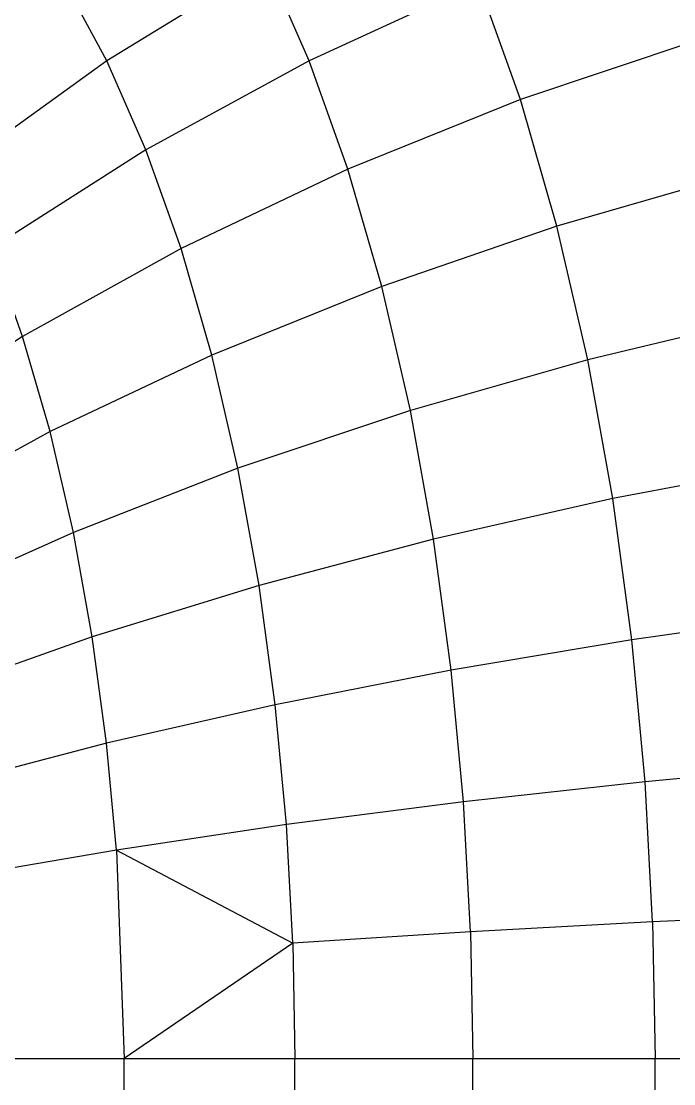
# Model space of a CAD drawing. Header units: millimetres. Extents: x 243 to 2849, y 203 to 3454.
# Drawn here: x 669.524 to 672.217, y 1590.552 to 1594.936 of the extents above; entities that cross this region are included whole.
import ezdxf

# ---------------------------------------------------------------- set-up
doc = ezdxf.new("R2010")
doc.units = ezdxf.units.MM

msp = doc.modelspace()

# ---------------------------------------------------------------- linework, layer by layer
for p, q in [((670.5357, 1595.1766), (669.8771, 1594.7734)), ((670.7127, 1594.7734), (670.5357, 1595.1766)), ((669.8771, 1594.7734), (669.7028, 1595.095)), ((671.4123, 1595.095), (670.7127, 1594.7734)), ((671.5842, 1594.6129), (671.4123, 1595.095)), ((672.308, 1594.8553), (671.5842, 1594.6129)), ((669.8771, 1594.7734), (669.2565, 1594.3262)), ((670.0383, 1594.4062), (669.8771, 1594.7734)), ((670.7127, 1594.7734), (670.0383, 1594.4062)), ((670.8723, 1594.3262), (670.7127, 1594.7734)), ((671.5842, 1594.6129), (670.8723, 1594.3262)), ((671.7349, 1594.0913), (671.5842, 1594.6129)), ((670.0383, 1594.4062), (669.4002, 1593.9988)), ((670.1836, 1593.9988), (670.0383, 1594.4062)), ((670.8723, 1594.3262), (670.1836, 1593.9988)), ((671.012, 1593.8424), (670.8723, 1594.3262)), ((672.4679, 1594.3018), (671.7349, 1594.0913)), ((671.7349, 1594.0913), (671.012, 1593.8424)), ((671.8623, 1593.5394), (671.7349, 1594.0913)), ((669.5297, 1593.6357), (669.4002, 1593.9988)), ((670.1836, 1593.9988), (669.5297, 1593.6357)), ((670.3109, 1593.5582), (670.1836, 1593.9988)), ((671.012, 1593.8424), (670.3109, 1593.5582)), ((671.1301, 1593.3305), (671.012, 1593.8424)), ((672.6031, 1593.7161), (671.8623, 1593.5394)), ((669.5297, 1593.6357), (668.9206, 1593.243)), ((669.6432, 1593.243), (669.5297, 1593.6357)), ((670.3109, 1593.5582), (669.6432, 1593.243)), ((670.4185, 1593.092), (670.3109, 1593.5582)), ((671.8623, 1593.5394), (671.1301, 1593.3305)), ((671.9654, 1592.9669), (671.8623, 1593.5394)), ((671.1301, 1593.3305), (670.4185, 1593.092)), ((671.2258, 1592.7995), (671.1301, 1593.3305)), ((669.6432, 1593.243), (669.0191, 1592.902)), ((669.7391, 1592.8274), (669.6432, 1593.243)), ((670.4185, 1593.092), (669.7391, 1592.8274)), ((670.5057, 1592.6083), (670.4185, 1593.092)), ((672.7125, 1593.1085), (671.9654, 1592.9669)), ((671.9654, 1592.9669), (671.2258, 1592.7995)), ((672.044, 1592.3835), (671.9654, 1592.9669)), ((669.7391, 1592.8274), (669.1023, 1592.5412)), ((669.8167, 1592.3963), (669.7391, 1592.8274)), ((671.2258, 1592.7995), (670.5057, 1592.6083)), ((671.2986, 1592.2583), (671.2258, 1592.7995)), ((670.5057, 1592.6083), (669.8167, 1592.3963)), ((670.572, 1592.1154), (670.5057, 1592.6083)), ((672.7959, 1592.4893), (672.044, 1592.3835)), ((669.8167, 1592.3963), (669.1698, 1592.1669)), ((669.8759, 1591.9569), (669.8167, 1592.3963)), ((672.044, 1592.3835), (671.2986, 1592.2583)), ((672.0984, 1591.7985), (672.044, 1592.3835)), ((671.2986, 1592.2583), (670.572, 1592.1154)), ((671.3491, 1591.7157), (671.2986, 1592.2583)), ((670.572, 1592.1154), (669.8759, 1591.9569)), ((670.618, 1591.6212), (670.572, 1592.1154)), ((669.8759, 1591.9569), (669.2211, 1591.7854)), ((669.9168, 1591.5164), (669.8759, 1591.9569)), ((672.8536, 1591.8685), (672.0984, 1591.7985)), ((672.0984, 1591.7985), (671.3491, 1591.7157)), ((672.1298, 1591.2202), (672.0984, 1591.7985)), ((671.3491, 1591.7157), (670.618, 1591.6212)), ((671.3782, 1591.1794), (671.3491, 1591.7157)), ((670.618, 1591.6212), (669.9168, 1591.5164)), ((670.6445, 1591.1327), (670.618, 1591.6212)), ((669.9168, 1591.5164), (669.2567, 1591.403)), ((669.9168, 1591.5164), (670.6445, 1591.1327)), ((669.9168, 1591.5164), (669.9481, 1590.6562)), ((672.887, 1591.2548), (672.1298, 1591.2202)), ((672.1298, 1591.2202), (671.3782, 1591.1794)), ((672.1298, 1591.2202), (672.1398, 1590.6562)), ((671.3782, 1591.1794), (670.6445, 1591.1327)), ((671.3782, 1591.1794), (671.3876, 1590.6562)), ((670.6445, 1591.1327), (669.9481, 1590.6562)), ((670.6445, 1591.1327), (670.653, 1590.6562)), ((669.2838, 1590.6562), (669.9481, 1590.6562)), ((669.9481, 1590.6562), (670.653, 1590.6562)), ((669.9481, 1588.4062), (669.9481, 1590.6562)), ((670.653, 1590.6562), (671.3876, 1590.6562)), ((670.653, 1588.4062), (670.653, 1590.6562)), ((671.3876, 1590.6562), (672.1398, 1590.6562)), ((671.3876, 1588.4062), (671.3876, 1590.6562)), ((672.1398, 1590.6562), (672.8976, 1590.6562)), ((672.1398, 1588.4062), (672.1398, 1590.6562))]:
    msp.add_line(p, q)

doc.saveas('drawing.dxf')
